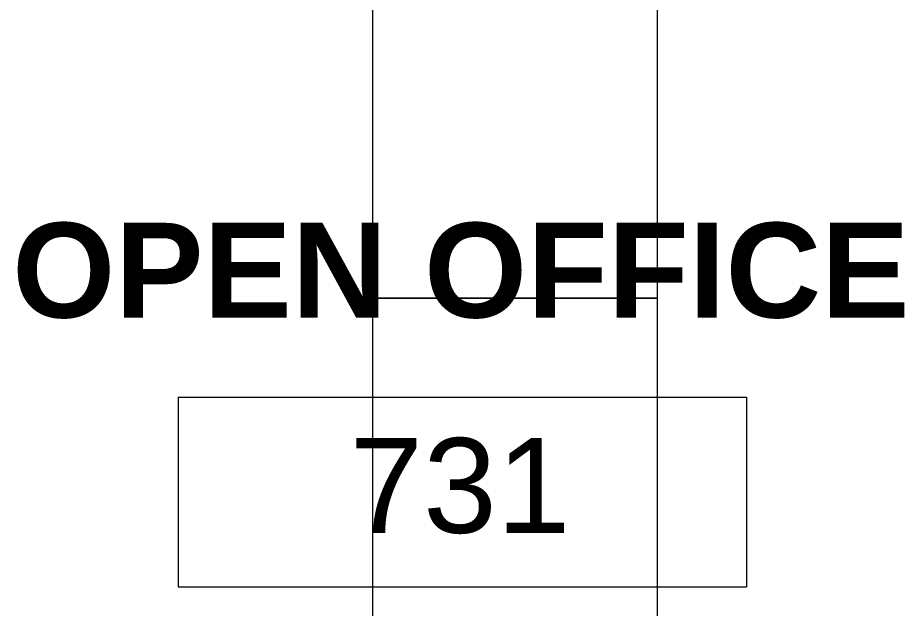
# Model space of a CAD drawing. Header units: inches. Extents: x -897 to 1409, y -1054 to 924.
# Drawn here: x 118.9 to 231.1, y 378.1 to 452.8 of the extents above; entities that cross this region are included whole.
import ezdxf

# ---------------------------------------------------------------- set-up
doc = ezdxf.new("R2010")
doc.units = ezdxf.units.IN
doc.header["$MEASUREMENT"] = 0
doc.layers.add('A-AREA-IDEN', color=2, linetype='Continuous', lineweight=9)
doc.layers.add('A-GENM', color=13, linetype='Continuous', lineweight=9)
doc.styles.add('Arial_4', font='arial.ttf', dxfattribs={"height": 12})
doc.styles.add('Arial_B', font='arialbd.ttf', dxfattribs={"height": 12})

# ---------------------------------------------------------------- blocks, each defined once
blk = doc.blocks.new('Room Tag - Room Tag-84095-7TH FLOOR TELECOM PLAN')
at = {"layer": 'A-AREA-IDEN'}
for p, q in [((-0.375, -0.0625), (-0.375, -0.3125)), ((-0.375, -0.0625), (0.375, -0.0625)), ((0.375, -0.0625), (0.375, -0.3125)), ((-0.375, -0.3125), (0.375, -0.3125))]:
    blk.add_line(p, q, dxfattribs=at)
blk = doc.blocks.new('Generic Model Adjustable Table - Default-1848737-7TH FLOOR TELECOM PLAN')
at = {"layer": 'A-GENM', "color": 53}
for p, q in [((-36, -18), (-36, 18)), ((-36, 18), (36, 18)), ((36, 18), (36, -18)), ((36, -18), (-36, -18))]:
    blk.add_line(p, q, dxfattribs=at)

msp = doc.modelspace()

# ---------------------------------------------------------------- block references
at = {"color": 53, "lineweight": 9, "rotation": 269.9999999999999}
for p in [(181.85, 453.33), (181.85, 381.33)]:
    msp.add_blockref('Generic Model Adjustable Table - Default-1848737-7TH FLOOR TELECOM PLAN', p, dxfattribs=at)
at = {"layer": 'A-AREA-IDEN', "xscale": 95.99999999999994, "yscale": 95.99999999999994, "zscale": 95.99999999999994}
msp.add_blockref('Room Tag - Room Tag-84095-7TH FLOOR TELECOM PLAN', (175.17, 410.82), dxfattribs=at)

# ---------------------------------------------------------------- texts
at = {"layer": 'A-AREA-IDEN', "char_height": 12, "attachment_point": 1}
for s, insert, width, style in [('OPEN OFFICE', (118.18, 426.89), 137.865, 'Arial_B'), ('731', (160.89, 399.64), 33.633, 'Arial_4')]:
    msp.add_mtext(s, dxfattribs=dict(at, insert=insert, width=width, style=style))

doc.saveas('drawing.dxf')
